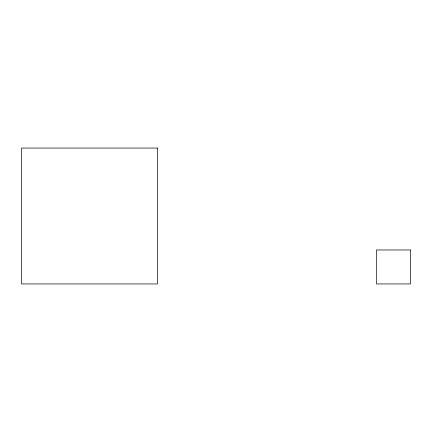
<?xml version="1.0" encoding="UTF-8"?>
<svg xmlns="http://www.w3.org/2000/svg" width="432" height="432" viewBox="0 0 432 432"><rect width="100%" height="100%" fill="white"/><g stroke="black" fill="none" stroke-linecap="round" stroke-linejoin="round"><path stroke-width="0.65" d="M157.486 148.057L21.6 148.057L21.6 283.943L157.486 283.943L157.486 148.057M410.4 249.971L376.429 249.971L376.429 283.943L410.4 283.943L410.4 249.971"/></g></svg>
